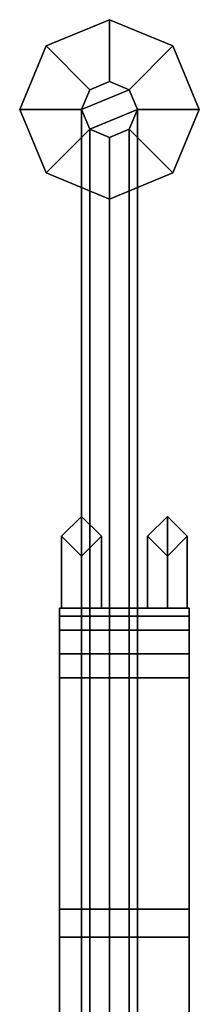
# Model space of a CAD drawing. Header units: millimetres. Extents: x -6.1 to 6.1, y -13.9 to 9.
# Drawn here: x -0.45 to 0.45, y -4.991 to -0.05 of the extents above; entities that cross this region are included whole.
import ezdxf

# ---------------------------------------------------------------- set-up
doc = ezdxf.new("R2010")
doc.units = ezdxf.units.MM
doc.layers.add('stand', color=3, linetype='Continuous')

msp = doc.modelspace()

# ---------------------------------------------------------------- linework, layer by layer
for points in [[(-0.14, -2.54, 1.22), (-0.24, -2.64, 1.32), (-0.24, -2.64, 2.41), (-0.14, -2.54, 2.41)], [(-0.24, -2.64, 1.32), (-0.14, -2.54, 1.22), (-0.14, -3, 1.22), (-0.24, -3, 1.32)], [(-0.14, -2.74, 2.41), (-0.04, -2.64, 2.41), (-0.14, -2.54, 2.41), (-0.24, -2.64, 2.41)], [(-0.04, -2.64, 1.32), (-0.14, -2.54, 1.22), (-0.14, -2.54, 2.41), (-0.04, -2.64, 2.41)], [(-0.14, -2.54, 1.22), (-0.04, -2.64, 1.32), (-0.04, -3, 1.32), (-0.14, -3, 1.22)], [(0.29, -2.54, 1.22), (0.19, -2.64, 1.32), (0.19, -2.64, 2.41), (0.29, -2.54, 2.41)], [(0.19, -2.64, 1.32), (0.29, -2.54, 1.22), (0.29, -3, 1.22), (0.19, -3, 1.32)], [(0.29, -2.74, 2.41), (0.39, -2.64, 2.41), (0.29, -2.54, 2.41), (0.19, -2.64, 2.41)], [(0.39, -2.64, 1.32), (0.29, -2.54, 1.22), (0.29, -2.54, 2.41), (0.39, -2.64, 2.41)], [(0.29, -2.54, 1.22), (0.39, -2.64, 1.32), (0.39, -3, 1.32), (0.29, -3, 1.22)], [(-0.24, -2.64, 1.32), (-0.14, -2.74, 1.42), (-0.14, -2.74, 2.41), (-0.24, -2.64, 2.41)], [(-0.14, -2.74, 1.42), (-0.24, -2.64, 1.32), (-0.24, -3, 1.32), (-0.14, -3, 1.42)], [(-0.14, -2.74, 1.42), (-0.04, -2.64, 1.32), (-0.04, -2.64, 2.41), (-0.14, -2.74, 2.41)], [(-0.04, -2.64, 1.32), (-0.14, -2.74, 1.42), (-0.14, -3, 1.42), (-0.04, -3, 1.32)], [(0.19, -2.64, 1.32), (0.29, -2.74, 1.42), (0.29, -2.74, 2.41), (0.19, -2.64, 2.41)], [(0.29, -2.74, 1.42), (0.19, -2.64, 1.32), (0.19, -3, 1.32), (0.29, -3, 1.42)], [(0.29, -2.74, 1.42), (0.39, -2.64, 1.32), (0.39, -2.64, 2.41), (0.29, -2.74, 2.41)], [(0.39, -2.64, 1.32), (0.29, -2.74, 1.42), (0.29, -3, 1.42), (0.39, -3, 1.32)], [(0.4, -3, 2.45), (0.4, -3, 1.16), (-0.25, -3, 1.16), (-0.25, -3, 2.45)], [(-0.25, -3, 1.16), (-0.25, -3.04, 1.13), (-0.25, -3.11, 2.45), (-0.25, -3, 2.45)], [(0.4, -3, 1.16), (0.4, -3.04, 1.13), (-0.25, -3.04, 1.13), (-0.25, -3, 1.16)], [(-0.25, -3, 2.45), (-0.25, -3.11, 2.45), (0.4, -3.11, 2.45), (0.4, -3, 2.45)], [(0.4, -3.11, 2.45), (0.4, -3.04, 1.13), (0.4, -3, 1.16), (0.4, -3, 2.45)], [(-0.25, -3.04, 1.13), (-0.25, -3.23, 1.13), (-0.25, -3.23, 2.5), (-0.25, -3.11, 2.45)], [(0.4, -3.04, 1.13), (0.4, -3.23, 1.13), (-0.25, -3.23, 1.13), (-0.25, -3.04, 1.13)], [(0.4, -3.23, 2.5), (0.4, -3.23, 1.13), (0.4, -3.04, 1.13), (0.4, -3.11, 2.45)], [(-0.25, -3.11, 2.45), (-0.25, -3.23, 2.5), (0.4, -3.23, 2.5), (0.4, -3.11, 2.45)], [(0.4, -3.23, 1.13), (0.4, -3.35, 1.41), (-0.25, -3.35, 1.41), (-0.25, -3.23, 1.13)], [(-0.25, -3.23, 1.13), (-0.25, -3.35, 1.41), (-0.25, -3.35, 2.41), (-0.25, -3.23, 2.5)], [(-0.25, -3.23, 2.5), (-0.25, -3.35, 2.41), (0.4, -3.35, 2.41), (0.4, -3.23, 2.5)], [(0.4, -3.35, 2.41), (0.4, -3.35, 1.41), (0.4, -3.23, 1.13), (0.4, -3.23, 2.5)], [(-0.25, -3.35, 1.41), (-0.25, -5.13, 1.41), (-0.25, -5.13, 2.35), (-0.25, -4.65, 2.35)], [(0.4, -3.35, 1.41), (0.4, -5.13, 1.41), (-0.25, -5.13, 1.41), (-0.25, -3.35, 1.41)], [(-0.25, -3.35, 2.41), (-0.25, -3.35, 1.41), (-0.25, -4.65, 2.35), (-0.25, -4.51, 2.41)], [(0.4, -4.51, 2.41), (0.4, -3.35, 2.41), (-0.25, -3.35, 2.41), (-0.25, -4.51, 2.41)], [(0.4, -5.13, 2.35), (0.4, -5.13, 1.41), (0.4, -3.35, 1.41), (0.4, -4.65, 2.35)], [(0.4, -4.65, 2.35), (0.4, -3.35, 1.41), (0.4, -3.35, 2.41), (0.4, -4.51, 2.41)], [(-0.25, -4.51, 2.41), (-0.25, -4.65, 2.35), (0.4, -4.65, 2.35), (0.4, -4.51, 2.41)], [(-0.25, -4.65, 2.35), (-0.25, -5.13, 2.35), (0.4, -5.13, 2.35), (0.4, -4.65, 2.35)]]:
    msp.add_3dface(points)
at = {"layer": 'stand'}
for points in [[(0, -0.05, -2.86), (-0.3182, -0.1818, -2.86), (-0.3182, -0.1818, -2.76), (0, -0.05, -2.76)], [(0, -0.05, -2.76), (-0.3182, -0.1818, -2.76), (-0.099, -0.401, -2.76), (0, -0.36, -2.76)], [(0.3182, -0.1818, -2.86), (0, -0.05, -2.86), (0, -0.05, -2.76), (0.3182, -0.1818, -2.76)], [(0.3182, -0.1818, -2.76), (0, -0.05, -2.76), (0, -0.36, -2.76), (0.099, -0.401, -2.76)], [(-0.3182, -0.1818, -2.86), (-0.45, -0.5, -2.86), (-0.45, -0.5, -2.76), (-0.3182, -0.1818, -2.76)], [(-0.3182, -0.1818, -2.76), (-0.45, -0.5, -2.76), (-0.14, -0.5, -2.76), (-0.099, -0.401, -2.76)], [(0.45, -0.5, -2.76), (0.3182, -0.1818, -2.76), (0.099, -0.401, -2.76), (0.14, -0.5, -2.76)], [(0.45, -0.5, -2.86), (0.3182, -0.1818, -2.86), (0.3182, -0.1818, -2.76), (0.45, -0.5, -2.76)], [(0, -0.36, -2.26), (-0.099, -0.401, -2.26), (-0.14, -0.5, -2.26), (0.099, -0.401, -2.26)], [(0, -0.36, -2.76), (-0.099, -0.401, -2.76), (-0.099, -0.401, -2.26), (0, -0.36, -2.26)], [(0.099, -0.401, -2.76), (0, -0.36, -2.76), (0, -0.36, -2.26), (0.099, -0.401, -2.26)], [(-0.099, -0.401, -2.76), (-0.14, -0.5, -2.76), (-0.14, -0.5, -2.26), (-0.099, -0.401, -2.26)], [(0.099, -0.401, -2.26), (-0.14, -0.5, -2.26), (-0.099, -0.599, -2.26), (0.14, -0.5, -2.26)], [(0.14, -0.5, -2.76), (0.099, -0.401, -2.76), (0.099, -0.401, -2.26), (0.14, -0.5, -2.26)], [(-0.45, -0.5, -2.86), (-0.3182, -0.8182, -2.86), (-0.3182, -0.8182, -2.76), (-0.45, -0.5, -2.76)], [(-0.45, -0.5, -2.76), (-0.3182, -0.8182, -2.76), (-0.099, -0.599, -2.76), (-0.14, -0.5, -2.76)], [(-0.099, -0.599, -2.4833), (-0.14, -0.4999, -2.6247), (-0.14, -6.42, -0.47), (-0.099, -6.3861, -0.377)], [(-0.14, -0.4999, -2.6247), (-0.099, -0.599, -2.694), (-0.099, -6.4539, -0.563), (-0.14, -6.42, -0.47)], [(-0.14, -0.5, -2.76), (-0.099, -0.599, -2.76), (-0.099, -0.599, -2.26), (-0.14, -0.5, -2.26)], [(0.14, -0.5, -2.26), (-0.099, -0.599, -2.26), (0, -0.64, -2.26), (0.099, -0.599, -2.26)], [(0.14, -0.4999, -2.6247), (0.099, -0.599, -2.4833), (0.099, -6.3861, -0.377), (0.14, -6.42, -0.47)], [(0.099, -0.599, -2.694), (0.14, -0.4999, -2.6247), (0.14, -6.42, -0.47), (0.099, -6.4539, -0.563)], [(0.099, -0.599, -2.76), (0.14, -0.5, -2.76), (0.14, -0.5, -2.26), (0.099, -0.599, -2.26)], [(0.3182, -0.8182, -2.76), (0.45, -0.5, -2.76), (0.14, -0.5, -2.76), (0.099, -0.599, -2.76)], [(0.3182, -0.8182, -2.86), (0.45, -0.5, -2.86), (0.45, -0.5, -2.76), (0.3182, -0.8182, -2.76)], [(-0.3182, -0.8182, -2.76), (0, -0.95, -2.76), (0, -0.64, -2.76), (-0.099, -0.599, -2.76)], [(0, -0.64, -2.4248), (-0.099, -0.599, -2.4833), (-0.099, -6.3861, -0.377), (0, -6.3721, -0.3384)], [(-0.099, -0.599, -2.694), (0, -0.64, -2.7227), (0, -6.4679, -0.6016), (-0.099, -6.4539, -0.563)], [(-0.099, -0.599, -2.76), (0, -0.64, -2.76), (0, -0.64, -2.26), (-0.099, -0.599, -2.26)], [(0.099, -0.599, -2.4833), (0, -0.64, -2.4248), (0, -6.3721, -0.3384), (0.099, -6.3861, -0.377)], [(0, -0.64, -2.7227), (0.099, -0.599, -2.694), (0.099, -6.4539, -0.563), (0, -6.4679, -0.6016)], [(0, -0.64, -2.76), (0.099, -0.599, -2.76), (0.099, -0.599, -2.26), (0, -0.64, -2.26)], [(0, -0.95, -2.76), (0.3182, -0.8182, -2.76), (0.099, -0.599, -2.76), (0, -0.64, -2.76)], [(-0.3182, -0.8182, -2.86), (0, -0.95, -2.86), (0, -0.95, -2.76), (-0.3182, -0.8182, -2.76)], [(0, -0.95, -2.86), (0.3182, -0.8182, -2.86), (0.3182, -0.8182, -2.76), (0, -0.95, -2.76)]]:
    msp.add_3dface(points, dxfattribs=at)

doc.saveas('drawing.dxf')
